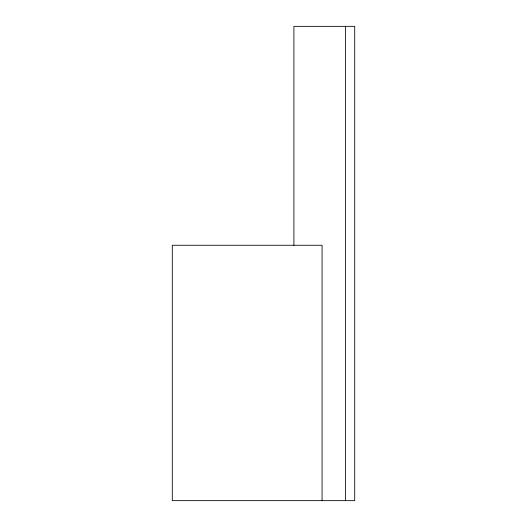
<?xml version="1.0" encoding="UTF-8"?>
<svg xmlns="http://www.w3.org/2000/svg" width="527" height="527" viewBox="0 0 527 527"><rect width="100%" height="100%" fill="white"/><g stroke="black" fill="none" stroke-linecap="round" stroke-linejoin="round"><path stroke-width="0.79" d="M345.56 26.35L345.56 500.65M322.069 500.65L322.069 245.259L172.289 245.259L172.289 500.65L354.711 500.65L354.711 26.35L293.901 26.35L293.901 245.259"/></g></svg>
